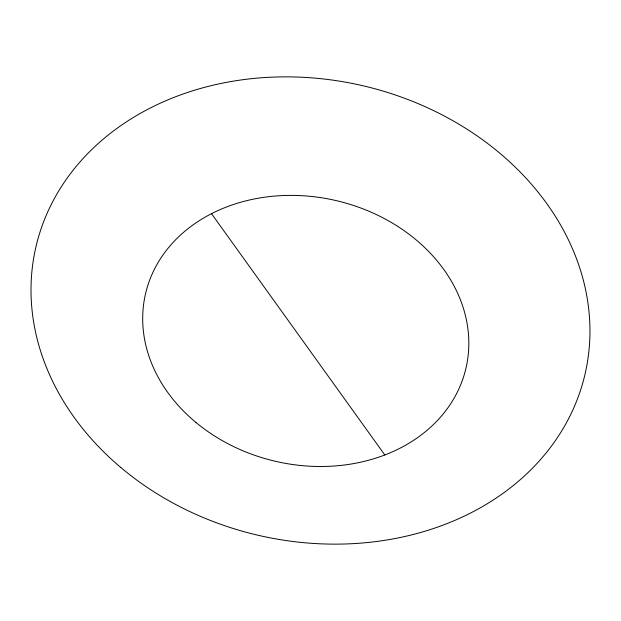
<?xml version="1.0" encoding="UTF-8"?>
<svg xmlns="http://www.w3.org/2000/svg" width="621" height="621" viewBox="0 0 621 621"><rect width="100%" height="100%" fill="white"/><g stroke="black" fill="none" stroke-linecap="round" stroke-linejoin="round"><path stroke-width="0.93" d="M211.52 213.678L384.81 454.968M120.722 467.427A281.833 230.787 13 0 0 583.049 381.931A281.833 230.787 13 0 0 227.666 82.135A281.833 230.787 13 0 0 120.722 467.427M195.902 422.427A164.472 133.833 13 0 0 465.044 371.832A164.472 133.833 13 0 0 256.333 198.573A164.472 133.833 13 0 0 195.902 422.427"/></g></svg>
